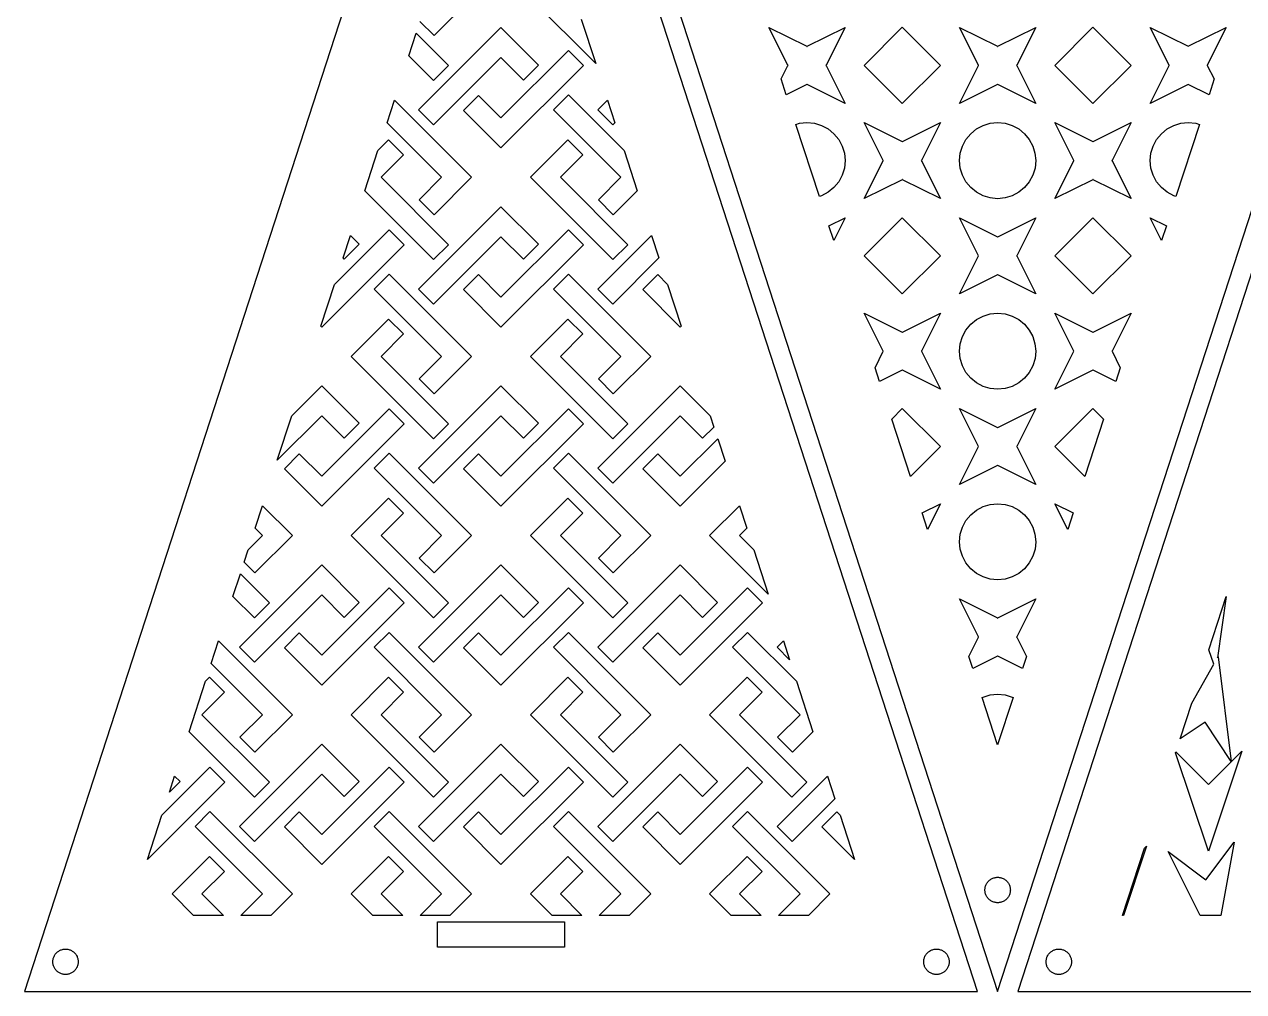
# Model space of a CAD drawing. Header units: metres. Extents: x 20 to 1108, y 20 to 485.
# Drawn here: x 20 to 211.9, y 20 to 172.3 of the extents above; entities that cross this region are included whole.
import ezdxf

# ---------------------------------------------------------------- set-up
doc = ezdxf.new("R2010")
doc.units = ezdxf.units.M

msp = doc.modelspace()

# ---------------------------------------------------------------- linework, layer by layer
for p, q in [((95, 250.826), (20, 20)), ((170, 20), (95, 250.826)), ((98.1544, 250.826), (173.154, 20.0001)), ((173.154, 20.0001), (248.154, 250.826)), ((251.309, 250.826), (176.309, 20)), ((90.3701, 176.4), (84.4775, 170.507)), ((109.903, 166.127), (99.6299, 176.4)), ((84.4775, 170.507), (82.2451, 172.74)), ((107.634, 173.109), (109.903, 166.127)), ((80.4912, 167.339), (81.6475, 170.897)), ((81.6475, 170.897), (86.75, 165.794)), ((82.0371, 158.806), (95, 171.769)), ((95, 171.769), (100.893, 165.877)), ((140.158, 165.833), (137.168, 171.813)), ((137.168, 171.813), (143.148, 168.822)), ((143.161, 168.822), (149.141, 171.813)), ((149.141, 171.813), (146.15, 165.833)), ((152.163, 165.826), (158.154, 171.818)), ((158.154, 171.818), (164.146, 165.826)), ((170.158, 165.833), (167.168, 171.813)), ((167.168, 171.813), (173.148, 168.822)), ((173.161, 168.822), (179.141, 171.813)), ((179.141, 171.813), (176.15, 165.833)), ((182.163, 165.826), (188.154, 171.818)), ((188.154, 171.818), (194.146, 165.826)), ((200.158, 165.833), (197.168, 171.813)), ((197.168, 171.813), (203.148, 168.822)), ((203.161, 168.822), (209.141, 171.813)), ((209.141, 171.813), (206.15, 165.833)), ((84.3936, 163.437), (80.4912, 167.339)), ((95, 167.055), (84.3945, 156.449)), ((95, 157.544), (105.605, 168.15)), ((98.5352, 163.52), (95, 167.055)), ((105.605, 168.15), (107.963, 165.793)), ((143.148, 168.822), (143.148, 168.817)), ((143.148, 168.817), (143.154, 168.819)), ((143.154, 168.819), (143.161, 168.817)), ((143.161, 168.817), (143.161, 168.822)), ((173.148, 168.822), (173.148, 168.817)), ((173.148, 168.817), (173.154, 168.819)), ((173.154, 168.819), (173.161, 168.817)), ((173.161, 168.817), (173.161, 168.822)), ((203.148, 168.822), (203.148, 168.817)), ((203.148, 168.817), (203.154, 168.819)), ((203.154, 168.819), (203.161, 168.817)), ((203.161, 168.817), (203.161, 168.822)), ((86.75, 165.794), (84.3936, 163.437)), ((107.963, 165.793), (95, 152.83)), ((100.893, 165.877), (98.5352, 163.52)), ((139.088, 163.679), (140.158, 165.819)), ((140.165, 165.833), (140.158, 165.833)), ((140.158, 165.819), (140.165, 165.819)), ((140.161, 165.826), (140.165, 165.833)), ((140.165, 165.819), (140.161, 165.826)), ((146.15, 165.833), (146.144, 165.833)), ((146.144, 165.833), (146.148, 165.826)), ((146.148, 165.826), (146.144, 165.819)), ((146.144, 165.819), (146.15, 165.819)), ((146.15, 165.819), (149.141, 159.84)), ((158.154, 159.835), (152.163, 165.826)), ((164.146, 165.826), (158.154, 159.835)), ((167.168, 159.84), (170.158, 165.819)), ((170.165, 165.833), (170.158, 165.833)), ((170.158, 165.819), (170.165, 165.819)), ((170.161, 165.826), (170.165, 165.833)), ((170.165, 165.819), (170.161, 165.826)), ((176.15, 165.833), (176.144, 165.833)), ((176.144, 165.833), (176.148, 165.826)), ((176.148, 165.826), (176.144, 165.819)), ((176.144, 165.819), (176.15, 165.819)), ((176.15, 165.819), (179.141, 159.84)), ((188.154, 159.835), (182.163, 165.826)), ((194.146, 165.826), (188.154, 159.835)), ((197.168, 159.84), (200.158, 165.819)), ((200.165, 165.833), (200.158, 165.833)), ((200.158, 165.819), (200.165, 165.819)), ((200.161, 165.826), (200.165, 165.833)), ((200.165, 165.819), (200.161, 165.826)), ((206.15, 165.833), (206.144, 165.833)), ((206.144, 165.833), (206.148, 165.826)), ((206.148, 165.826), (206.144, 165.819)), ((206.144, 165.819), (206.15, 165.819)), ((206.15, 165.819), (207.221, 163.679)), ((139.893, 161.202), (139.088, 163.679)), ((207.221, 163.679), (206.416, 161.202)), ((143.148, 162.83), (139.893, 161.202)), ((143.154, 162.833), (143.148, 162.836)), ((143.148, 162.836), (143.148, 162.83)), ((143.161, 162.836), (143.154, 162.833)), ((143.161, 162.83), (143.161, 162.836)), ((149.141, 159.84), (143.161, 162.83)), ((173.148, 162.83), (167.168, 159.84)), ((173.154, 162.833), (173.148, 162.836)), ((173.148, 162.836), (173.148, 162.83)), ((173.161, 162.836), (173.154, 162.833)), ((173.161, 162.83), (173.161, 162.836)), ((179.141, 159.84), (173.161, 162.83)), ((203.148, 162.83), (197.168, 159.84)), ((203.154, 162.833), (203.148, 162.836)), ((203.148, 162.836), (203.148, 162.83)), ((203.161, 162.836), (203.154, 162.833)), ((203.161, 162.83), (203.161, 162.836)), ((206.416, 161.202), (203.161, 162.83)), ((77.0635, 156.792), (78.2197, 160.349)), ((78.2197, 160.349), (90.3701, 148.2)), ((89.1074, 158.723), (91.4648, 161.079)), ((91.4648, 161.079), (95, 157.544)), ((103.25, 158.806), (105.606, 161.163)), ((105.606, 161.163), (114.36, 152.409)), ((110.236, 158.806), (111.78, 160.349)), ((111.78, 160.349), (112.937, 156.792)), ((84.3945, 156.449), (82.0371, 158.806)), ((95, 152.83), (89.1074, 158.723)), ((113.855, 148.2), (103.25, 158.806)), ((112.594, 156.449), (110.236, 158.806)), ((85.6562, 148.2), (77.0635, 156.792)), ((112.937, 156.792), (112.594, 156.449)), ((141.41, 156.53), (141.984, 156.704)), ((145.098, 145.183), (141.41, 156.53)), ((141.984, 156.704), (143.154, 156.819)), ((143.154, 156.819), (144.324, 156.705)), ((144.324, 156.705), (145.447, 156.364)), ((145.447, 156.364), (146.484, 155.81)), ((146.484, 155.81), (147.393, 155.065)), ((155.158, 150.833), (152.168, 156.813)), ((152.168, 156.813), (158.148, 153.822)), ((158.161, 153.822), (164.141, 156.813)), ((164.141, 156.813), (161.15, 150.833)), ((168.916, 155.065), (169.824, 155.81)), ((169.824, 155.81), (170.861, 156.364)), ((170.861, 156.364), (171.984, 156.704)), ((171.984, 156.704), (173.154, 156.819)), ((173.154, 156.819), (174.324, 156.705)), ((174.324, 156.705), (175.447, 156.364)), ((175.447, 156.364), (176.484, 155.81)), ((176.484, 155.81), (177.393, 155.065)), ((185.158, 150.833), (182.168, 156.813)), ((182.168, 156.813), (188.148, 153.822)), ((188.161, 153.822), (194.141, 156.813)), ((194.141, 156.813), (191.15, 150.833)), ((198.916, 155.065), (199.824, 155.81)), ((199.824, 155.81), (200.861, 156.364)), ((200.861, 156.364), (201.984, 156.704)), ((204.899, 156.53), (201.211, 145.183)), ((201.984, 156.704), (203.154, 156.819)), ((203.154, 156.819), (204.324, 156.705)), ((204.324, 156.705), (204.899, 156.53)), ((75.6396, 152.409), (77.3232, 154.092)), ((77.3232, 154.092), (79.6797, 151.735)), ((99.6299, 148.2), (105.522, 154.092)), ((105.522, 154.092), (107.879, 151.735)), ((147.393, 155.065), (148.139, 154.155)), ((148.139, 154.155), (148.692, 153.119)), ((158.148, 153.822), (158.148, 153.816)), ((158.148, 153.816), (158.154, 153.819)), ((158.154, 153.819), (158.161, 153.816)), ((158.161, 153.816), (158.161, 153.822)), ((167.617, 153.119), (168.171, 154.156)), ((168.171, 154.156), (168.916, 155.065)), ((177.393, 155.065), (178.139, 154.155)), ((178.139, 154.155), (178.691, 153.119)), ((188.148, 153.822), (188.148, 153.816)), ((188.148, 153.816), (188.154, 153.819)), ((188.154, 153.819), (188.161, 153.816)), ((188.161, 153.816), (188.161, 153.822)), ((197.616, 153.119), (198.171, 154.156)), ((198.171, 154.156), (198.916, 155.065)), ((73.5752, 146.055), (75.6396, 152.409)), ((79.6797, 151.735), (76.1445, 148.2)), ((107.879, 151.735), (104.344, 148.2)), ((114.36, 152.409), (116.425, 146.055)), ((148.692, 153.119), (149.032, 151.996)), ((149.032, 151.996), (149.148, 150.826)), ((167.161, 150.827), (167.275, 151.996)), ((167.275, 151.996), (167.617, 153.119)), ((178.691, 153.119), (179.032, 151.996)), ((179.032, 151.996), (179.148, 150.826)), ((197.161, 150.827), (197.275, 151.996)), ((197.275, 151.996), (197.616, 153.119)), ((149.033, 149.656), (148.692, 148.533)), ((149.148, 150.826), (149.033, 149.656)), ((152.168, 144.84), (155.158, 150.82)), ((155.164, 150.833), (155.158, 150.833)), ((155.158, 150.82), (155.164, 150.82)), ((155.161, 150.826), (155.164, 150.833)), ((155.164, 150.82), (155.161, 150.826)), ((161.15, 150.833), (161.145, 150.833)), ((161.145, 150.833), (161.148, 150.826)), ((161.148, 150.826), (161.145, 150.82)), ((161.145, 150.82), (161.15, 150.82)), ((161.15, 150.82), (164.141, 144.84)), ((167.276, 149.656), (167.161, 150.827)), ((167.617, 148.533), (167.276, 149.656)), ((179.033, 149.656), (178.691, 148.533)), ((179.148, 150.826), (179.033, 149.656)), ((182.168, 144.84), (185.158, 150.82)), ((185.164, 150.833), (185.158, 150.833)), ((185.158, 150.82), (185.164, 150.82)), ((185.161, 150.826), (185.164, 150.833)), ((185.164, 150.82), (185.161, 150.826)), ((191.15, 150.833), (191.145, 150.833)), ((191.145, 150.833), (191.148, 150.826)), ((191.148, 150.826), (191.145, 150.82)), ((191.145, 150.82), (191.15, 150.82)), ((191.15, 150.82), (194.141, 144.84)), ((197.276, 149.656), (197.161, 150.827)), ((197.616, 148.533), (197.276, 149.656)), ((76.1445, 148.2), (86.75, 137.594)), ((82.1211, 144.664), (85.6562, 148.2)), ((90.3701, 148.2), (84.4775, 142.307)), ((112.593, 135.237), (99.6299, 148.2)), ((104.344, 148.2), (114.95, 137.594)), ((110.32, 144.664), (113.855, 148.2)), ((148.692, 148.533), (148.138, 147.496)), ((158.148, 147.83), (152.168, 144.84)), ((158.154, 147.833), (158.148, 147.836)), ((158.148, 147.836), (158.148, 147.83)), ((158.161, 147.836), (158.154, 147.833)), ((158.161, 147.83), (158.161, 147.836)), ((164.141, 144.84), (158.161, 147.83)), ((168.17, 147.497), (167.617, 148.533)), ((178.691, 148.533), (178.138, 147.496)), ((188.148, 147.83), (182.168, 144.84)), ((188.154, 147.833), (188.148, 147.836)), ((188.148, 147.836), (188.148, 147.83)), ((188.161, 147.836), (188.154, 147.833)), ((188.161, 147.83), (188.161, 147.836)), ((194.141, 144.84), (188.161, 147.83)), ((198.17, 147.497), (197.616, 148.533)), ((84.3936, 135.237), (73.5752, 146.055)), ((116.425, 146.055), (112.677, 142.307)), ((146.484, 145.842), (145.447, 145.288)), ((147.393, 146.588), (146.484, 145.842)), ((148.138, 147.496), (147.393, 146.588)), ((168.916, 146.588), (168.17, 147.497)), ((169.824, 145.843), (168.916, 146.588)), ((170.861, 145.288), (169.824, 145.843)), ((176.484, 145.842), (175.447, 145.288)), ((177.393, 146.588), (176.484, 145.842)), ((178.138, 147.496), (177.393, 146.588)), ((198.916, 146.588), (198.17, 147.497)), ((199.824, 145.843), (198.916, 146.588)), ((200.861, 145.288), (199.824, 145.843)), ((84.4775, 142.307), (82.1211, 144.664)), ((112.677, 142.307), (110.32, 144.664)), ((145.447, 145.288), (145.098, 145.183)), ((171.984, 144.947), (170.861, 145.288)), ((173.154, 144.833), (171.984, 144.947)), ((174.324, 144.948), (173.154, 144.833)), ((175.447, 145.288), (174.324, 144.948)), ((201.211, 145.183), (200.861, 145.288)), ((82.0371, 130.606), (95, 143.569)), ((95, 143.569), (100.893, 137.677)), ((146.605, 140.545), (149.141, 141.814)), ((147.354, 138.239), (146.605, 140.545)), ((149.141, 141.814), (147.354, 138.239)), ((152.163, 135.826), (158.154, 141.818)), ((158.154, 141.818), (164.146, 135.826)), ((170.158, 135.832), (167.168, 141.814)), ((167.168, 141.814), (173.148, 138.823)), ((173.161, 138.823), (179.141, 141.814)), ((179.141, 141.814), (176.15, 135.832)), ((182.163, 135.826), (188.154, 141.818)), ((188.154, 141.818), (194.146, 135.826)), ((197.168, 141.814), (199.704, 140.545)), ((198.955, 138.239), (197.168, 141.814)), ((199.704, 140.545), (198.955, 138.239)), ((68.793, 131.336), (77.4062, 139.95)), ((70.1484, 135.508), (71.3047, 139.065)), ((71.3047, 139.065), (72.6924, 137.677)), ((77.4062, 139.95), (79.7637, 137.593)), ((95, 138.856), (84.3945, 128.25)), ((95, 129.344), (105.605, 139.95)), ((98.5352, 135.32), (95, 138.856)), ((105.605, 139.95), (107.963, 137.593)), ((110.236, 130.606), (118.695, 139.065)), ((118.695, 139.065), (119.852, 135.508)), ((173.148, 138.823), (173.148, 138.817)), ((173.148, 138.817), (173.154, 138.819)), ((173.154, 138.819), (173.161, 138.817)), ((173.161, 138.817), (173.161, 138.823)), ((79.7637, 137.593), (66.8008, 124.63)), ((72.6924, 137.677), (70.3359, 135.32)), ((86.75, 137.594), (84.3936, 135.237)), ((107.963, 137.593), (95, 124.63)), ((100.893, 137.677), (98.5352, 135.32)), ((114.95, 137.594), (112.593, 135.237)), ((70.3359, 135.32), (70.1484, 135.508)), ((119.852, 135.508), (112.594, 128.25)), ((158.154, 129.835), (152.163, 135.826)), ((164.146, 135.826), (158.154, 129.835)), ((167.168, 129.839), (170.158, 135.82)), ((170.165, 135.832), (170.158, 135.832)), ((170.158, 135.82), (170.165, 135.82)), ((170.161, 135.826), (170.165, 135.832)), ((170.165, 135.82), (170.161, 135.826)), ((176.15, 135.832), (176.144, 135.832)), ((176.144, 135.832), (176.148, 135.826)), ((176.148, 135.826), (176.144, 135.82)), ((176.144, 135.82), (176.15, 135.82)), ((176.15, 135.82), (179.141, 129.839)), ((188.154, 129.835), (182.163, 135.826)), ((194.146, 135.826), (188.154, 129.835)), ((75.0498, 130.606), (77.4072, 132.963)), ((77.4072, 132.963), (90.3701, 120)), ((89.1074, 130.523), (91.4648, 132.879)), ((91.4648, 132.879), (95, 129.344)), ((103.25, 130.606), (105.606, 132.963)), ((105.606, 132.963), (118.569, 120)), ((117.308, 130.523), (119.664, 132.879)), ((119.664, 132.879), (121.207, 131.336)), ((173.148, 132.829), (167.168, 129.839)), ((173.154, 132.833), (173.148, 132.836)), ((173.148, 132.836), (173.148, 132.829)), ((173.161, 132.836), (173.154, 132.833)), ((173.161, 132.829), (173.161, 132.836)), ((179.141, 129.839), (173.161, 132.829)), ((66.6602, 124.771), (68.793, 131.336)), ((85.6562, 120), (75.0498, 130.606)), ((84.3945, 128.25), (82.0371, 130.606)), ((95, 124.63), (89.1074, 130.523)), ((113.855, 120), (103.25, 130.606)), ((112.594, 128.25), (110.236, 130.606)), ((123.199, 124.63), (117.308, 130.523)), ((121.207, 131.336), (123.34, 124.771)), ((155.158, 120.832), (152.168, 126.813)), ((152.168, 126.813), (158.148, 123.822)), ((158.161, 123.822), (164.141, 126.813)), ((164.141, 126.813), (161.15, 120.832)), ((170.861, 126.364), (171.984, 126.704)), ((171.984, 126.704), (173.154, 126.819)), ((173.154, 126.819), (174.324, 126.705)), ((174.324, 126.705), (175.447, 126.364)), ((185.158, 120.832), (182.168, 126.813)), ((182.168, 126.813), (188.148, 123.822)), ((188.161, 123.822), (194.141, 126.813)), ((194.141, 126.813), (191.15, 120.832)), ((66.8008, 124.63), (66.6602, 124.771)), ((71.4307, 120), (77.3232, 125.892)), ((77.3232, 125.892), (79.6797, 123.535)), ((99.6299, 120), (105.522, 125.892)), ((105.522, 125.892), (107.879, 123.535)), ((123.34, 124.771), (123.199, 124.63)), ((168.171, 124.156), (168.916, 125.065)), ((168.916, 125.065), (169.824, 125.811)), ((169.824, 125.811), (170.861, 126.364)), ((175.447, 126.364), (176.484, 125.81)), ((176.484, 125.81), (177.393, 125.065)), ((177.393, 125.065), (178.139, 124.155)), ((79.6797, 123.535), (76.1445, 120)), ((107.879, 123.535), (104.344, 120)), ((158.148, 123.822), (158.148, 123.817)), ((158.148, 123.817), (158.154, 123.819)), ((158.154, 123.819), (158.161, 123.817)), ((158.161, 123.817), (158.161, 123.822)), ((167.275, 121.996), (167.617, 123.119)), ((167.617, 123.119), (168.171, 124.156)), ((178.139, 124.155), (178.691, 123.119)), ((178.691, 123.119), (179.032, 121.996)), ((188.148, 123.822), (188.148, 123.817)), ((188.148, 123.817), (188.154, 123.819)), ((188.154, 123.819), (188.161, 123.817)), ((188.161, 123.817), (188.161, 123.822)), ((167.161, 120.826), (167.275, 121.996)), ((179.032, 121.996), (179.148, 120.826)), ((84.3936, 107.037), (71.4307, 120)), ((76.1445, 120), (86.75, 109.395)), ((82.1211, 116.465), (85.6562, 120)), ((90.3701, 120), (84.4775, 114.107)), ((112.593, 107.037), (99.6299, 120)), ((104.344, 120), (114.95, 109.395)), ((110.32, 116.465), (113.855, 120)), ((118.569, 120), (112.677, 114.107)), ((153.858, 118.22), (155.158, 120.82)), ((155.164, 120.832), (155.158, 120.832)), ((155.158, 120.82), (155.164, 120.82)), ((155.161, 120.826), (155.164, 120.832)), ((155.164, 120.82), (155.161, 120.826)), ((161.15, 120.832), (161.145, 120.832)), ((161.145, 120.832), (161.148, 120.826)), ((161.148, 120.826), (161.145, 120.82)), ((161.145, 120.82), (161.15, 120.82)), ((161.15, 120.82), (164.141, 114.84)), ((167.276, 119.656), (167.161, 120.826)), ((167.617, 118.533), (167.276, 119.656)), ((179.033, 119.656), (178.691, 118.533)), ((179.148, 120.826), (179.033, 119.656)), ((182.168, 114.84), (185.158, 120.82)), ((185.164, 120.832), (185.158, 120.832)), ((185.158, 120.82), (185.164, 120.82)), ((185.161, 120.826), (185.164, 120.832)), ((185.164, 120.82), (185.161, 120.826)), ((191.15, 120.832), (191.145, 120.832)), ((191.145, 120.832), (191.148, 120.826)), ((191.148, 120.826), (191.145, 120.82)), ((191.145, 120.82), (191.15, 120.82)), ((191.15, 120.82), (192.45, 118.22)), ((154.566, 116.039), (153.858, 118.22)), ((158.148, 117.83), (154.566, 116.039)), ((158.154, 117.833), (158.148, 117.836)), ((158.148, 117.836), (158.148, 117.83)), ((158.161, 117.836), (158.154, 117.833)), ((158.161, 117.83), (158.161, 117.836)), ((164.141, 114.84), (158.161, 117.83)), ((168.17, 117.497), (167.617, 118.533)), ((168.916, 116.588), (168.17, 117.497)), ((178.138, 117.496), (177.393, 116.588)), ((178.691, 118.533), (178.138, 117.496)), ((188.148, 117.83), (182.168, 114.84)), ((188.154, 117.833), (188.148, 117.836)), ((188.148, 117.836), (188.148, 117.83)), ((188.161, 117.836), (188.154, 117.833)), ((188.161, 117.83), (188.161, 117.836)), ((191.742, 116.039), (188.161, 117.83)), ((192.45, 118.22), (191.742, 116.039)), ((62.0674, 110.637), (66.8008, 115.37)), ((66.8008, 115.37), (72.6924, 109.478)), ((82.0371, 102.407), (95, 115.37)), ((84.4775, 114.107), (82.1211, 116.465)), ((95, 115.37), (100.893, 109.478)), ((110.236, 102.407), (123.199, 115.37)), ((112.677, 114.107), (110.32, 116.465)), ((123.199, 115.37), (127.933, 110.637)), ((169.824, 115.843), (168.916, 116.588)), ((170.861, 115.288), (169.824, 115.843)), ((171.984, 114.947), (170.861, 115.288)), ((175.447, 115.288), (174.324, 114.948)), ((176.484, 115.842), (175.447, 115.288)), ((177.393, 116.588), (176.484, 115.842)), ((173.154, 114.833), (171.984, 114.947)), ((174.324, 114.948), (173.154, 114.833)), ((66.8008, 101.145), (77.4062, 111.75)), ((77.4062, 111.75), (79.7637, 109.394)), ((95, 101.145), (105.605, 111.75)), ((105.605, 111.75), (107.963, 109.394)), ((156.482, 110.146), (158.154, 111.818)), ((158.154, 111.818), (164.146, 105.826)), ((170.158, 105.832), (167.168, 111.814)), ((167.168, 111.814), (173.148, 108.823)), ((173.161, 108.823), (179.141, 111.814)), ((179.141, 111.814), (176.15, 105.832)), ((182.163, 105.826), (188.154, 111.818)), ((188.154, 111.818), (189.827, 110.146)), ((66.8008, 110.656), (59.7988, 103.654)), ((59.7988, 103.654), (62.0674, 110.637)), ((70.3359, 107.121), (66.8008, 110.656)), ((79.7637, 109.394), (66.8008, 96.4307)), ((72.6924, 109.478), (70.3359, 107.121)), ((86.75, 109.395), (84.3936, 107.037)), ((95, 110.656), (84.3945, 100.05)), ((98.5352, 107.121), (95, 110.656)), ((107.963, 109.394), (95, 96.4307)), ((100.893, 109.478), (98.5352, 107.121)), ((114.95, 109.395), (112.593, 107.037)), ((123.199, 110.656), (112.594, 100.05)), ((126.735, 107.121), (123.199, 110.656)), ((127.933, 110.637), (128.501, 108.887)), ((159.421, 101.102), (156.482, 110.146)), ((189.827, 110.146), (186.888, 101.102)), ((128.501, 108.887), (126.735, 107.121)), ((173.148, 108.823), (173.148, 108.817)), ((173.148, 108.817), (173.154, 108.819)), ((173.154, 108.819), (173.161, 108.817)), ((173.161, 108.817), (173.161, 108.823)), ((123.199, 101.145), (129.1, 107.045)), ((129.1, 107.045), (130.256, 103.487)), ((164.146, 105.826), (159.421, 101.102)), ((167.168, 99.839), (170.158, 105.82)), ((170.165, 105.832), (170.158, 105.832)), ((170.158, 105.82), (170.165, 105.82)), ((170.161, 105.826), (170.165, 105.832)), ((170.165, 105.82), (170.161, 105.826)), ((176.15, 105.832), (176.144, 105.832)), ((176.144, 105.832), (176.148, 105.826)), ((176.148, 105.826), (176.144, 105.82)), ((176.144, 105.82), (176.15, 105.82)), ((176.15, 105.82), (179.141, 99.839)), ((186.888, 101.102), (182.163, 105.826)), ((60.9082, 102.323), (63.2646, 104.68)), ((63.2646, 104.68), (66.8008, 101.145)), ((75.0498, 102.406), (77.4072, 104.764)), ((77.4072, 104.764), (90.3701, 91.8008)), ((89.1074, 102.323), (91.4648, 104.68)), ((91.4648, 104.68), (95, 101.145)), ((103.25, 102.406), (105.606, 104.764)), ((105.606, 104.764), (118.569, 91.8008)), ((117.308, 102.323), (119.664, 104.68)), ((119.664, 104.68), (123.199, 101.145)), ((66.8008, 96.4307), (60.9082, 102.323)), ((85.6562, 91.8008), (75.0498, 102.406)), ((84.3945, 100.05), (82.0371, 102.407)), ((95, 96.4307), (89.1074, 102.323)), ((113.855, 91.8008), (103.25, 102.406)), ((112.594, 100.05), (110.236, 102.407)), ((123.199, 96.4307), (117.308, 102.323)), ((130.256, 103.487), (123.199, 96.4307)), ((173.148, 102.829), (167.168, 99.839)), ((173.154, 102.833), (173.148, 102.836)), ((173.148, 102.836), (173.148, 102.829)), ((173.161, 102.836), (173.154, 102.833)), ((173.161, 102.829), (173.161, 102.836)), ((179.141, 99.839), (173.161, 102.829)), ((56.3174, 92.9395), (57.4727, 96.4971)), ((57.4727, 96.4971), (62.1699, 91.8008)), ((71.4307, 91.8008), (77.3232, 97.6924)), ((77.3232, 97.6924), (79.6797, 95.3359)), ((99.6299, 91.8008), (105.522, 97.6924)), ((105.522, 97.6924), (107.879, 95.3359)), ((127.83, 91.8008), (132.527, 96.4971)), ((132.527, 96.4971), (133.683, 92.9395)), ((161.279, 95.381), (164.141, 96.8126)), ((164.141, 96.8126), (162.124, 92.7794)), ((169.824, 95.8107), (170.861, 96.3644)), ((170.861, 96.3644), (171.984, 96.7042)), ((171.984, 96.7042), (173.154, 96.8195)), ((173.154, 96.8195), (174.324, 96.7052)), ((174.324, 96.7052), (175.447, 96.3644)), ((175.447, 96.3644), (176.484, 95.8097)), ((182.168, 96.8126), (185.029, 95.381)), ((184.185, 92.7794), (182.168, 96.8126)), ((79.6797, 95.3359), (76.1445, 91.8008)), ((107.879, 95.3359), (104.344, 91.8008)), ((162.124, 92.7794), (161.279, 95.381)), ((167.617, 93.1193), (168.171, 94.1564)), ((168.171, 94.1564), (168.916, 95.0646)), ((168.916, 95.0646), (169.824, 95.8107)), ((176.484, 95.8097), (177.393, 95.0646)), ((177.393, 95.0646), (178.139, 94.1554)), ((178.139, 94.1554), (178.691, 93.1193)), ((185.029, 95.381), (184.185, 92.7794)), ((57.4561, 91.8008), (56.3174, 92.9395)), ((133.683, 92.9395), (132.544, 91.8008)), ((167.275, 91.9962), (167.617, 93.1193)), ((178.691, 93.1193), (179.032, 91.9962)), ((55.2207, 89.5645), (57.4561, 91.8008)), ((62.1699, 91.8008), (56.2773, 85.9082)), ((84.3936, 78.8369), (71.4307, 91.8008)), ((76.1445, 91.8008), (86.75, 81.1943)), ((82.1211, 88.2646), (85.6562, 91.8008)), ((90.3701, 91.8008), (84.4775, 85.9082)), ((112.593, 78.8369), (99.6299, 91.8008)), ((104.344, 91.8008), (114.95, 81.1943)), ((110.32, 88.2646), (113.855, 91.8008)), ((118.569, 91.8008), (112.677, 85.9082)), ((137.048, 82.583), (127.83, 91.8008)), ((132.544, 91.8008), (134.779, 89.5645)), ((167.161, 90.8263), (167.275, 91.9962)), ((167.276, 89.6564), (167.161, 90.8263)), ((179.032, 91.9962), (179.148, 90.8263)), ((179.148, 90.8263), (179.033, 89.6564)), ((54.583, 87.6025), (55.2207, 89.5645)), ((84.4775, 85.9082), (82.1211, 88.2646)), ((112.677, 85.9082), (110.32, 88.2646)), ((134.779, 89.5645), (137.048, 82.583)), ((167.617, 88.5333), (167.276, 89.6564)), ((168.17, 87.4972), (167.617, 88.5333)), ((178.691, 88.5333), (178.138, 87.4962)), ((179.033, 89.6564), (178.691, 88.5333)), ((53.8369, 74.207), (66.8008, 87.1699)), ((56.2773, 85.9082), (54.583, 87.6025)), ((66.8008, 87.1699), (72.6924, 81.2773)), ((82.0371, 74.207), (95, 87.1699)), ((95, 87.1699), (100.893, 81.2773)), ((110.236, 74.207), (123.199, 87.1699)), ((123.199, 87.1699), (129.092, 81.2773)), ((168.916, 86.588), (168.17, 87.4972)), ((169.824, 85.8429), (168.916, 86.588)), ((177.393, 86.588), (176.484, 85.8419)), ((178.138, 87.4962), (177.393, 86.588)), ((52.8281, 82.2031), (53.9844, 85.7607)), ((53.9844, 85.7607), (58.5508, 81.1943)), ((170.861, 85.2882), (169.824, 85.8429)), ((171.984, 84.9474), (170.861, 85.2882)), ((173.154, 84.8331), (171.984, 84.9474)), ((174.324, 84.9484), (173.154, 84.8331)), ((175.447, 85.2882), (174.324, 84.9484)), ((176.484, 85.8419), (175.447, 85.2882)), ((66.8008, 72.9443), (77.4062, 83.5508)), ((77.4062, 83.5508), (79.7637, 81.1943)), ((95, 72.9443), (105.605, 83.5508)), ((105.605, 83.5508), (107.963, 81.1943)), ((123.199, 72.9443), (133.806, 83.5508)), ((133.806, 83.5508), (136.163, 81.1943)), ((56.1943, 78.8369), (52.8281, 82.2031)), ((66.8008, 82.4561), (56.1943, 71.8506)), ((58.5508, 81.1943), (56.1943, 78.8369)), ((70.3359, 78.9209), (66.8008, 82.4561)), ((79.7637, 81.1943), (66.8008, 68.2314)), ((72.6924, 81.2773), (70.3359, 78.9209)), ((86.75, 81.1943), (84.3936, 78.8369)), ((95, 82.4561), (84.3945, 71.8506)), ((98.5352, 78.9209), (95, 82.4561)), ((107.963, 81.1943), (95, 68.2314)), ((100.893, 81.2773), (98.5352, 78.9209)), ((114.95, 81.1943), (112.593, 78.8369)), ((123.199, 82.4561), (112.594, 71.8506)), ((126.735, 78.9209), (123.199, 82.4561)), ((136.163, 81.1943), (123.199, 68.2314)), ((129.092, 81.2773), (126.735, 78.9209)), ((170.158, 75.8322), (167.168, 81.8136)), ((167.168, 81.8136), (173.148, 78.8234)), ((173.161, 78.8234), (179.141, 81.8136)), ((179.141, 81.8136), (176.15, 75.8322)), ((206.413, 73.8184), (209.141, 82.2139)), ((209.141, 82.2139), (207.762, 72.5635)), ((173.148, 78.8234), (173.148, 78.8165)), ((173.148, 78.8165), (173.154, 78.8195)), ((173.154, 78.8195), (173.161, 78.8165)), ((173.161, 78.8165), (173.161, 78.8234)), ((49.4014, 71.6553), (50.5576, 75.2129)), ((50.5576, 75.2129), (62.1699, 63.6006)), ((60.9082, 74.123), (63.2646, 76.4795)), ((63.2646, 76.4795), (66.8008, 72.9443)), ((75.0498, 74.2061), (77.4072, 76.5635)), ((77.4072, 76.5635), (90.3701, 63.6006)), ((89.1074, 74.123), (91.4648, 76.4795)), ((91.4648, 76.4795), (95, 72.9443)), ((103.25, 74.2061), (105.606, 76.5635)), ((105.606, 76.5635), (118.569, 63.6006)), ((117.308, 74.123), (119.664, 76.4795)), ((119.664, 76.4795), (123.199, 72.9443)), ((131.449, 74.2061), (133.806, 76.5635)), ((133.806, 76.5635), (141.506, 68.8633)), ((138.437, 74.207), (139.442, 75.2129)), ((139.442, 75.2129), (140.411, 72.2324)), ((168.629, 72.7609), (170.158, 75.8204)), ((170.165, 75.8322), (170.158, 75.8322)), ((170.158, 75.8204), (170.165, 75.8204)), ((170.161, 75.8263), (170.165, 75.8322)), ((170.165, 75.8204), (170.161, 75.8263)), ((176.15, 75.8322), (176.144, 75.8322)), ((176.144, 75.8322), (176.148, 75.8263)), ((176.148, 75.8263), (176.144, 75.8204)), ((176.144, 75.8204), (176.15, 75.8204)), ((176.15, 75.8204), (177.68, 72.7609)), ((56.1943, 71.8506), (53.8369, 74.207)), ((66.8008, 68.2314), (60.9082, 74.123)), ((85.6562, 63.6006), (75.0498, 74.2061)), ((84.3945, 71.8506), (82.0371, 74.207)), ((95, 68.2314), (89.1074, 74.123)), ((113.855, 63.6006), (103.25, 74.2061)), ((112.594, 71.8506), (110.236, 74.207)), ((123.199, 68.2314), (117.308, 74.123)), ((142.056, 63.6006), (131.449, 74.2061)), ((140.411, 72.2324), (138.437, 74.207)), ((207.174, 71.5342), (206.413, 73.8184)), ((57.4561, 63.6006), (49.4014, 71.6553)), ((169.241, 70.8761), (168.629, 72.7609)), ((173.148, 72.8292), (169.241, 70.8761)), ((173.154, 72.8331), (173.148, 72.8361)), ((173.148, 72.8361), (173.148, 72.8292)), ((173.161, 72.8361), (173.154, 72.8331)), ((173.161, 72.8292), (173.161, 72.8361)), ((177.067, 70.8761), (173.161, 72.8292)), ((177.68, 72.7609), (177.067, 70.8761)), ((203.689, 65.4346), (207.174, 71.5342)), ((207.762, 72.5635), (207.854, 72.7227)), ((207.854, 72.7227), (209.912, 56.248)), ((48.4941, 68.8633), (49.123, 69.4922)), ((49.123, 69.4922), (51.4795, 67.1357)), ((71.4307, 63.6006), (77.3232, 69.4922)), ((77.3232, 69.4922), (79.6797, 67.1357)), ((99.6299, 63.6006), (105.522, 69.4922)), ((105.522, 69.4922), (107.879, 67.1357)), ((127.83, 63.6006), (133.723, 69.4922)), ((133.723, 69.4922), (136.079, 67.1357)), ((45.9131, 60.9189), (48.4941, 68.8633)), ((141.506, 68.8633), (144.087, 60.9189)), ((51.4795, 67.1357), (47.9443, 63.6006)), ((79.6797, 67.1357), (76.1445, 63.6006)), ((107.879, 67.1357), (104.344, 63.6006)), ((136.079, 67.1357), (132.544, 63.6006)), ((170.731, 66.2931), (170.861, 66.3644)), ((173.154, 58.8331), (170.731, 66.2931)), ((170.861, 66.3644), (171.984, 66.7042)), ((171.984, 66.7042), (173.154, 66.8195)), ((173.154, 66.8195), (174.324, 66.7052)), ((175.578, 66.2931), (173.154, 58.8331)), ((174.324, 66.7052), (175.447, 66.3644)), ((175.447, 66.3644), (175.578, 66.2931)), ((201.859, 59.8027), (203.689, 65.4346)), ((47.9443, 63.6006), (58.5508, 52.9941)), ((53.9209, 60.0654), (57.4561, 63.6006)), ((62.1699, 63.6006), (56.2773, 57.708)), ((84.3936, 50.6377), (71.4307, 63.6006)), ((76.1445, 63.6006), (86.75, 52.9941)), ((82.1211, 60.0654), (85.6562, 63.6006)), ((90.3701, 63.6006), (84.4775, 57.708)), ((112.593, 50.6377), (99.6299, 63.6006)), ((104.344, 63.6006), (114.95, 52.9941)), ((110.32, 60.0654), (113.855, 63.6006)), ((118.569, 63.6006), (112.677, 57.708)), ((140.793, 50.6377), (127.83, 63.6006)), ((132.544, 63.6006), (143.149, 52.9941)), ((138.521, 60.0654), (142.056, 63.6006)), ((205.794, 62.4258), (201.859, 59.8027)), ((209.912, 56.248), (205.794, 62.4258)), ((56.1943, 50.6377), (45.9131, 60.9189)), ((56.2773, 57.708), (53.9209, 60.0654)), ((84.4775, 57.708), (82.1211, 60.0654)), ((112.677, 57.708), (110.32, 60.0654)), ((140.877, 57.708), (138.521, 60.0654)), ((144.087, 60.9189), (140.877, 57.708)), ((53.8369, 46.0068), (66.8008, 58.9697)), ((66.8008, 58.9697), (72.6924, 53.0771)), ((82.0371, 46.0068), (95, 58.9697)), ((95, 58.9697), (100.893, 53.0771)), ((110.236, 46.0068), (123.199, 58.9697)), ((123.199, 58.9697), (129.092, 53.0771)), ((201.147, 57.6113), (201.191, 57.7441)), ((206.309, 42.125), (201.147, 57.6113)), ((201.191, 57.7441), (206.309, 52.625)), ((206.309, 52.625), (211.559, 57.875)), ((211.559, 57.875), (206.309, 42.125)), ((41.6475, 47.792), (49.2061, 55.3506)), ((42.8223, 51.4072), (43.6416, 53.9287)), ((43.6416, 53.9287), (44.4922, 53.0771)), ((49.2061, 55.3506), (51.5635, 52.9941)), ((66.8008, 54.2559), (56.1943, 43.6504)), ((66.8008, 44.7441), (77.4062, 55.3506)), ((70.3359, 50.7207), (66.8008, 54.2559)), ((77.4062, 55.3506), (79.7637, 52.9941)), ((95, 54.2559), (84.3945, 43.6504)), ((95, 44.7441), (105.605, 55.3506)), ((98.5352, 50.7207), (95, 54.2559)), ((105.605, 55.3506), (107.963, 52.9941)), ((123.199, 54.2559), (112.594, 43.6504)), ((123.199, 44.7441), (133.806, 55.3506)), ((126.735, 50.7207), (123.199, 54.2559)), ((133.806, 55.3506), (136.163, 52.9941)), ((138.437, 46.0068), (146.358, 53.9287)), ((146.358, 53.9287), (147.515, 50.3711)), ((51.5635, 52.9941), (39.3789, 40.8096)), ((44.4922, 53.0771), (42.8223, 51.4072)), ((58.5508, 52.9941), (56.1943, 50.6377)), ((79.7637, 52.9941), (66.8008, 40.0312)), ((72.6924, 53.0771), (70.3359, 50.7207)), ((86.75, 52.9941), (84.3936, 50.6377)), ((107.963, 52.9941), (95, 40.0312)), ((100.893, 53.0771), (98.5352, 50.7207)), ((114.95, 52.9941), (112.593, 50.6377)), ((136.163, 52.9941), (123.199, 40.0312)), ((129.092, 53.0771), (126.735, 50.7207)), ((143.149, 52.9941), (140.793, 50.6377)), ((147.515, 50.3711), (140.794, 43.6504)), ((46.8506, 46.0059), (49.207, 48.3633)), ((49.207, 48.3633), (62.1699, 35.4004)), ((60.9082, 45.9229), (63.2646, 48.2803)), ((63.2646, 48.2803), (66.8008, 44.7441)), ((75.0498, 46.0059), (77.4072, 48.3633)), ((77.4072, 48.3633), (90.3701, 35.4004)), ((89.1074, 45.9229), (91.4648, 48.2803)), ((91.4648, 48.2803), (95, 44.7441)), ((103.25, 46.0059), (105.606, 48.3633)), ((105.606, 48.3633), (118.569, 35.4004)), ((117.308, 45.9229), (119.664, 48.2803)), ((119.664, 48.2803), (123.199, 44.7441)), ((131.449, 46.0059), (133.806, 48.3633)), ((133.806, 48.3633), (146.769, 35.4004)), ((145.508, 45.9229), (147.864, 48.2803)), ((147.864, 48.2803), (148.353, 47.792)), ((39.3789, 40.8096), (41.6475, 47.792)), ((148.353, 47.792), (150.621, 40.8096)), ((57.4561, 35.4004), (46.8506, 46.0059)), ((56.1943, 43.6504), (53.8369, 46.0068)), ((66.8008, 40.0312), (60.9082, 45.9229)), ((85.6562, 35.4004), (75.0498, 46.0059)), ((84.3945, 43.6504), (82.0371, 46.0068)), ((95, 40.0312), (89.1074, 45.9229)), ((113.855, 35.4004), (103.25, 46.0059)), ((112.594, 43.6504), (110.236, 46.0068)), ((123.199, 40.0312), (117.308, 45.9229)), ((142.056, 35.4004), (131.449, 46.0059)), ((140.794, 43.6504), (138.437, 46.0068)), ((150.621, 40.8096), (145.508, 45.9229)), ((192.825, 32), (196.263, 42.5791)), ((196.559, 42.875), (192.934, 32)), ((196.263, 42.5791), (196.559, 42.875)), ((205.938, 37.5986), (210.393, 43.5391)), ((210.393, 43.5391), (208.294, 32)), ((43.2314, 35.4004), (49.123, 41.293)), ((49.123, 41.293), (51.4795, 38.9355)), ((71.4307, 35.4004), (77.3232, 41.293)), ((77.3232, 41.293), (79.6797, 38.9355)), ((99.6299, 35.4004), (105.522, 41.293)), ((105.522, 41.293), (107.879, 38.9355)), ((127.83, 35.4004), (133.723, 41.293)), ((133.723, 41.293), (136.079, 38.9355)), ((205.025, 32), (199.998, 42.0537)), ((199.998, 42.0537), (205.938, 37.5986)), ((51.4795, 38.9355), (47.9443, 35.4004)), ((79.6797, 38.9355), (76.1445, 35.4004)), ((107.879, 38.9355), (104.344, 35.4004)), ((136.079, 38.9355), (132.544, 35.4004)), ((171.19, 36.3751), (171.217, 36.4972)), ((171.217, 36.4972), (171.252, 36.6183)), ((171.252, 36.6183), (171.295, 36.7365)), ((171.295, 36.7365), (171.345, 36.8517)), ((171.345, 36.8517), (171.401, 36.963)), ((171.401, 36.963), (171.466, 37.0714)), ((171.466, 37.0714), (171.536, 37.1749)), ((171.536, 37.1749), (171.613, 37.2755)), ((171.613, 37.2755), (171.696, 37.3693)), ((171.696, 37.3693), (171.785, 37.4581)), ((171.785, 37.4581), (171.88, 37.5411)), ((171.88, 37.5411), (171.979, 37.6183)), ((171.979, 37.6183), (172.083, 37.6886)), ((172.083, 37.6886), (172.191, 37.7521)), ((172.191, 37.7521), (172.303, 37.8097)), ((172.303, 37.8097), (172.418, 37.8595)), ((172.418, 37.8595), (172.536, 37.9025)), ((172.536, 37.9025), (172.657, 37.9376)), ((172.657, 37.9376), (172.779, 37.964)), ((172.779, 37.964), (172.903, 37.9845)), ((172.903, 37.9845), (173.028, 37.9962)), ((173.028, 37.9962), (173.154, 38.0001)), ((173.154, 38.0001), (173.28, 37.9962)), ((173.28, 37.9962), (173.405, 37.9845)), ((173.405, 37.9845), (173.529, 37.964)), ((173.529, 37.964), (173.651, 37.9376)), ((173.651, 37.9376), (173.773, 37.9025)), ((173.773, 37.9025), (173.891, 37.8595)), ((173.891, 37.8595), (174.006, 37.8097)), ((174.006, 37.8097), (174.118, 37.7521)), ((174.118, 37.7521), (174.226, 37.6886)), ((174.226, 37.6886), (174.33, 37.6183)), ((174.33, 37.6183), (174.429, 37.5411)), ((174.429, 37.5411), (174.524, 37.4581)), ((174.524, 37.4581), (174.612, 37.3693)), ((174.612, 37.3693), (174.695, 37.2755)), ((174.695, 37.2755), (174.773, 37.1749)), ((174.773, 37.1749), (174.843, 37.0714)), ((174.843, 37.0714), (174.907, 36.963)), ((174.907, 36.963), (174.964, 36.8517)), ((174.964, 36.8517), (175.014, 36.7365)), ((175.014, 36.7365), (175.057, 36.6183)), ((175.057, 36.6183), (175.092, 36.4972)), ((175.092, 36.4972), (175.119, 36.3751)), ((46.6309, 32), (43.2314, 35.4004)), ((47.9443, 35.4004), (51.3447, 32)), ((54.0557, 32), (57.4561, 35.4004)), ((62.1699, 35.4004), (58.7695, 32)), ((74.8311, 32), (71.4307, 35.4004)), ((76.1445, 35.4004), (79.5449, 32)), ((82.2559, 32), (85.6562, 35.4004)), ((90.3701, 35.4004), (86.9697, 32)), ((103.03, 32), (99.6299, 35.4004)), ((104.344, 35.4004), (107.744, 32)), ((110.455, 32), (113.855, 35.4004)), ((118.569, 35.4004), (115.169, 32)), ((131.23, 32), (127.83, 35.4004)), ((132.544, 35.4004), (135.944, 32)), ((138.655, 32), (142.056, 35.4004)), ((146.769, 35.4004), (143.369, 32)), ((171.154, 36.0001), (171.158, 36.1251)), ((171.158, 35.8741), (171.154, 36.0001)), ((171.158, 36.1251), (171.17, 36.2501)), ((171.17, 35.7491), (171.158, 35.8741)), ((171.17, 36.2501), (171.19, 36.3751)), ((171.19, 35.6251), (171.17, 35.7491)), ((171.217, 35.5021), (171.19, 35.6251)), ((171.252, 35.382), (171.217, 35.5021)), ((171.295, 35.2648), (171.252, 35.382)), ((171.345, 35.1486), (171.295, 35.2648)), ((171.401, 35.0363), (171.345, 35.1486)), ((171.466, 34.9279), (171.401, 35.0363)), ((171.536, 34.8243), (171.466, 34.9279)), ((171.613, 34.7257), (171.536, 34.8243)), ((171.696, 34.631), (171.613, 34.7257)), ((171.785, 34.5421), (171.696, 34.631)), ((171.88, 34.4591), (171.785, 34.5421)), ((174.524, 34.5421), (174.429, 34.4591)), ((174.612, 34.631), (174.524, 34.5421)), ((174.695, 34.7257), (174.612, 34.631)), ((174.773, 34.8243), (174.695, 34.7257)), ((174.843, 34.9279), (174.773, 34.8243)), ((174.907, 35.0363), (174.843, 34.9279)), ((174.964, 35.1486), (174.907, 35.0363)), ((175.014, 35.2648), (174.964, 35.1486)), ((175.057, 35.382), (175.014, 35.2648)), ((175.092, 35.5021), (175.057, 35.382)), ((175.119, 35.6251), (175.092, 35.5021)), ((175.119, 36.3751), (175.139, 36.2501)), ((175.139, 35.7491), (175.119, 35.6251)), ((175.139, 36.2501), (175.15, 36.1251)), ((175.15, 35.8741), (175.139, 35.7491)), ((175.15, 36.1251), (175.154, 36.0001)), ((175.154, 36.0001), (175.15, 35.8741)), ((171.979, 34.382), (171.88, 34.4591)), ((172.083, 34.3116), (171.979, 34.382)), ((172.191, 34.2472), (172.083, 34.3116)), ((172.303, 34.1906), (172.191, 34.2472)), ((172.418, 34.1407), (172.303, 34.1906)), ((172.536, 34.0988), (172.418, 34.1407)), ((172.657, 34.0636), (172.536, 34.0988)), ((172.779, 34.0353), (172.657, 34.0636)), ((172.903, 34.0167), (172.779, 34.0353)), ((173.028, 34.004), (172.903, 34.0167)), ((173.154, 34.0001), (173.028, 34.004)), ((173.28, 34.004), (173.154, 34.0001)), ((173.405, 34.0167), (173.28, 34.004)), ((173.529, 34.0353), (173.405, 34.0167)), ((173.651, 34.0636), (173.529, 34.0353)), ((173.773, 34.0988), (173.651, 34.0636)), ((173.891, 34.1407), (173.773, 34.0988)), ((174.006, 34.1906), (173.891, 34.1407)), ((174.118, 34.2472), (174.006, 34.1906)), ((174.226, 34.3116), (174.118, 34.2472)), ((174.33, 34.382), (174.226, 34.3116)), ((174.429, 34.4591), (174.33, 34.382)), ((51.3447, 32), (46.6309, 32)), ((58.7695, 32), (54.0557, 32)), ((79.5449, 32), (74.8311, 32)), ((86.9697, 32), (82.2559, 32)), ((85, 27), (85, 31)), ((85, 31), (105, 31)), ((107.744, 32), (103.03, 32)), ((105, 31), (105, 27)), ((115.169, 32), (110.455, 32)), ((135.944, 32), (131.23, 32)), ((143.369, 32), (138.655, 32)), ((192.934, 32), (192.825, 32)), ((208.294, 32), (205.025, 32)), ((105, 27), (85, 27)), ((24.4766, 24.8281), (24.4883, 24.9531)), ((24.4883, 24.9531), (24.5078, 25.0771)), ((24.5078, 25.0771), (24.5352, 25.1992)), ((24.5352, 25.1992), (24.5703, 25.3203)), ((24.5703, 25.3203), (24.6123, 25.4385)), ((24.6123, 25.4385), (24.6621, 25.5537)), ((24.6621, 25.5537), (24.7197, 25.666)), ((24.7197, 25.666), (24.7832, 25.7744)), ((24.7832, 25.7744), (24.8545, 25.8779)), ((24.8545, 25.8779), (24.9307, 25.9775)), ((24.9307, 25.9775), (25.0146, 26.0713)), ((25.0146, 26.0713), (25.1025, 26.1602)), ((25.1025, 26.1602), (25.1973, 26.2432)), ((25.1973, 26.2432), (25.2969, 26.3203)), ((25.2969, 26.3203), (25.4004, 26.3906)), ((25.4004, 26.3906), (25.5088, 26.4551)), ((25.5088, 26.4551), (25.6201, 26.5117)), ((25.6201, 26.5117), (25.7363, 26.5615)), ((25.7363, 26.5615), (25.8545, 26.6045)), ((25.8545, 26.6045), (25.9746, 26.6396)), ((25.9746, 26.6396), (26.0977, 26.667)), ((26.0977, 26.667), (26.2217, 26.6865)), ((26.2217, 26.6865), (26.3467, 26.6982)), ((26.3467, 26.6982), (26.4717, 26.7021)), ((26.4717, 26.7021), (26.5977, 26.6982)), ((26.5977, 26.6982), (26.7227, 26.6865)), ((26.7227, 26.6865), (26.8467, 26.667)), ((26.8467, 26.667), (26.9697, 26.6396)), ((26.9697, 26.6396), (27.0898, 26.6045)), ((27.0898, 26.6045), (27.208, 26.5615)), ((27.208, 26.5615), (27.3232, 26.5117)), ((27.3232, 26.5117), (27.4355, 26.4551)), ((27.4355, 26.4551), (27.5439, 26.3906)), ((27.5439, 26.3906), (27.6475, 26.3203)), ((27.6475, 26.3203), (27.7471, 26.2432)), ((27.7471, 26.2432), (27.8408, 26.1602)), ((27.8408, 26.1602), (27.9297, 26.0713)), ((27.9297, 26.0713), (28.0137, 25.9775)), ((28.0137, 25.9775), (28.0898, 25.8779)), ((28.0898, 25.8779), (28.1611, 25.7744)), ((28.1611, 25.7744), (28.2246, 25.666)), ((28.2246, 25.666), (28.2822, 25.5537)), ((28.2822, 25.5537), (28.332, 25.4385)), ((28.332, 25.4385), (28.374, 25.3203)), ((28.374, 25.3203), (28.4092, 25.1992)), ((28.4092, 25.1992), (28.4365, 25.0771)), ((28.4365, 25.0771), (28.4561, 24.9531)), ((28.4561, 24.9531), (28.4678, 24.8281)), ((161.532, 24.8281), (161.544, 24.9531)), ((161.544, 24.9531), (161.563, 25.0771)), ((161.563, 25.0771), (161.591, 25.1992)), ((161.591, 25.1992), (161.626, 25.3203)), ((161.626, 25.3203), (161.668, 25.4385)), ((161.668, 25.4385), (161.718, 25.5537)), ((161.718, 25.5537), (161.775, 25.666)), ((161.775, 25.666), (161.839, 25.7744)), ((161.839, 25.7744), (161.91, 25.8779)), ((161.91, 25.8779), (161.986, 25.9775)), ((161.986, 25.9775), (162.07, 26.0713)), ((162.07, 26.0713), (162.159, 26.1602)), ((162.159, 26.1602), (162.253, 26.2432)), ((162.253, 26.2432), (162.353, 26.3203)), ((162.353, 26.3203), (162.456, 26.3906)), ((162.456, 26.3906), (162.564, 26.4551)), ((162.564, 26.4551), (162.677, 26.5117)), ((162.677, 26.5117), (162.792, 26.5615)), ((162.792, 26.5615), (162.91, 26.6045)), ((162.91, 26.6045), (163.03, 26.6396)), ((163.03, 26.6396), (163.153, 26.667)), ((163.153, 26.667), (163.277, 26.6865)), ((163.277, 26.6865), (163.402, 26.6982)), ((163.402, 26.6982), (163.528, 26.7021)), ((163.528, 26.7021), (163.653, 26.6982)), ((163.653, 26.6982), (163.778, 26.6865)), ((163.778, 26.6865), (163.902, 26.667)), ((163.902, 26.667), (164.025, 26.6396)), ((164.025, 26.6396), (164.146, 26.6045)), ((164.146, 26.6045), (164.264, 26.5615)), ((164.264, 26.5615), (164.38, 26.5117)), ((164.38, 26.5117), (164.491, 26.4551)), ((164.491, 26.4551), (164.6, 26.3906)), ((164.6, 26.3906), (164.703, 26.3203)), ((164.703, 26.3203), (164.803, 26.2432)), ((164.803, 26.2432), (164.897, 26.1602)), ((164.897, 26.1602), (164.985, 26.0713)), ((164.985, 26.0713), (165.069, 25.9775)), ((165.069, 25.9775), (165.146, 25.8779)), ((165.146, 25.8779), (165.217, 25.7744)), ((165.217, 25.7744), (165.28, 25.666)), ((165.28, 25.666), (165.338, 25.5537)), ((165.338, 25.5537), (165.388, 25.4385)), ((165.388, 25.4385), (165.43, 25.3203)), ((165.43, 25.3203), (165.465, 25.1992)), ((165.465, 25.1992), (165.492, 25.0771)), ((165.492, 25.0771), (165.512, 24.9531)), ((165.512, 24.9531), (165.523, 24.8281)), ((180.785, 24.8281), (180.797, 24.9531)), ((180.797, 24.9531), (180.817, 25.0771)), ((180.817, 25.0771), (180.844, 25.1992)), ((180.844, 25.1992), (180.879, 25.3203)), ((180.879, 25.3203), (180.921, 25.4385)), ((180.921, 25.4385), (180.971, 25.5537)), ((180.971, 25.5537), (181.029, 25.666)), ((181.029, 25.666), (181.092, 25.7744)), ((181.092, 25.7744), (181.163, 25.8779)), ((181.163, 25.8779), (181.239, 25.9775)), ((181.239, 25.9775), (181.323, 26.0713)), ((181.323, 26.0713), (181.411, 26.1602)), ((181.411, 26.1602), (181.506, 26.2432)), ((181.506, 26.2432), (181.606, 26.3203)), ((181.606, 26.3203), (181.709, 26.3906)), ((181.709, 26.3906), (181.818, 26.4551)), ((181.818, 26.4551), (181.929, 26.5117)), ((181.929, 26.5117), (182.045, 26.5615)), ((182.045, 26.5615), (182.163, 26.6045)), ((182.163, 26.6045), (182.283, 26.6396)), ((182.283, 26.6396), (182.406, 26.667)), ((182.406, 26.667), (182.53, 26.6865)), ((182.53, 26.6865), (182.655, 26.6982)), ((182.655, 26.6982), (182.78, 26.7021)), ((182.78, 26.7021), (182.906, 26.6982)), ((182.906, 26.6982), (183.031, 26.6865)), ((183.031, 26.6865), (183.155, 26.667)), ((183.155, 26.667), (183.279, 26.6396)), ((183.279, 26.6396), (183.399, 26.6045)), ((183.399, 26.6045), (183.517, 26.5615)), ((183.517, 26.5615), (183.632, 26.5117)), ((183.632, 26.5117), (183.744, 26.4551)), ((183.744, 26.4551), (183.853, 26.3906)), ((183.853, 26.3906), (183.956, 26.3203)), ((183.956, 26.3203), (184.056, 26.2432)), ((184.056, 26.2432), (184.15, 26.1602)), ((184.15, 26.1602), (184.238, 26.0713)), ((184.238, 26.0713), (184.322, 25.9775)), ((184.322, 25.9775), (184.399, 25.8779)), ((184.399, 25.8779), (184.47, 25.7744)), ((184.47, 25.7744), (184.533, 25.666)), ((184.533, 25.666), (184.591, 25.5537)), ((184.591, 25.5537), (184.641, 25.4385)), ((184.641, 25.4385), (184.683, 25.3203)), ((184.683, 25.3203), (184.718, 25.1992)), ((184.718, 25.1992), (184.745, 25.0771)), ((184.745, 25.0771), (184.765, 24.9531)), ((184.765, 24.9531), (184.777, 24.8281)), ((24.4717, 24.7021), (24.4766, 24.8281)), ((24.4766, 24.5771), (24.4717, 24.7021)), ((24.4883, 24.4512), (24.4766, 24.5771)), ((24.5078, 24.3271), (24.4883, 24.4512)), ((24.5352, 24.2051), (24.5078, 24.3271)), ((24.5703, 24.084), (24.5352, 24.2051)), ((24.6123, 23.9658), (24.5703, 24.084)), ((24.6621, 23.8506), (24.6123, 23.9658)), ((24.7197, 23.7393), (24.6621, 23.8506)), ((24.7832, 23.6309), (24.7197, 23.7393)), ((24.8545, 23.5264), (24.7832, 23.6309)), ((24.9307, 23.4277), (24.8545, 23.5264)), ((25.0146, 23.333), (24.9307, 23.4277)), ((25.1025, 23.2441), (25.0146, 23.333)), ((25.1973, 23.1611), (25.1025, 23.2441)), ((25.2969, 23.084), (25.1973, 23.1611)), ((25.4004, 23.0137), (25.2969, 23.084)), ((27.6475, 23.084), (27.5439, 23.0137)), ((27.7471, 23.1611), (27.6475, 23.084)), ((27.8408, 23.2441), (27.7471, 23.1611)), ((27.9297, 23.333), (27.8408, 23.2441)), ((28.0137, 23.4277), (27.9297, 23.333)), ((28.0898, 23.5264), (28.0137, 23.4277)), ((28.1611, 23.6309), (28.0898, 23.5264)), ((28.2246, 23.7393), (28.1611, 23.6309)), ((28.2822, 23.8506), (28.2246, 23.7393)), ((28.332, 23.9658), (28.2822, 23.8506)), ((28.374, 24.084), (28.332, 23.9658)), ((28.4092, 24.2051), (28.374, 24.084)), ((28.4365, 24.3271), (28.4092, 24.2051)), ((28.4561, 24.4512), (28.4365, 24.3271)), ((28.4678, 24.5771), (28.4561, 24.4512)), ((28.4678, 24.8281), (28.4717, 24.7021)), ((28.4717, 24.7021), (28.4678, 24.5771)), ((161.528, 24.7021), (161.532, 24.8281)), ((161.532, 24.5771), (161.528, 24.7021)), ((161.544, 24.4512), (161.532, 24.5771)), ((161.563, 24.3271), (161.544, 24.4512)), ((161.591, 24.2051), (161.563, 24.3271)), ((161.626, 24.084), (161.591, 24.2051)), ((161.668, 23.9658), (161.626, 24.084)), ((161.718, 23.8506), (161.668, 23.9658)), ((161.775, 23.7393), (161.718, 23.8506)), ((161.839, 23.6309), (161.775, 23.7393)), ((161.91, 23.5264), (161.839, 23.6309)), ((161.986, 23.4277), (161.91, 23.5264)), ((162.07, 23.333), (161.986, 23.4277)), ((162.159, 23.2441), (162.07, 23.333)), ((162.253, 23.1611), (162.159, 23.2441)), ((162.353, 23.084), (162.253, 23.1611)), ((162.456, 23.0137), (162.353, 23.084)), ((164.703, 23.084), (164.6, 23.0137)), ((164.803, 23.1611), (164.703, 23.084)), ((164.897, 23.2441), (164.803, 23.1611)), ((164.985, 23.333), (164.897, 23.2441)), ((165.069, 23.4277), (164.985, 23.333)), ((165.146, 23.5264), (165.069, 23.4277)), ((165.217, 23.6309), (165.146, 23.5264)), ((165.28, 23.7393), (165.217, 23.6309)), ((165.338, 23.8506), (165.28, 23.7393)), ((165.388, 23.9658), (165.338, 23.8506)), ((165.43, 24.084), (165.388, 23.9658)), ((165.465, 24.2051), (165.43, 24.084)), ((165.492, 24.3271), (165.465, 24.2051)), ((165.512, 24.4512), (165.492, 24.3271)), ((165.523, 24.5771), (165.512, 24.4512)), ((165.523, 24.8281), (165.528, 24.7021)), ((165.528, 24.7021), (165.523, 24.5771)), ((180.78, 24.7021), (180.785, 24.8281)), ((180.785, 24.5771), (180.78, 24.7021)), ((180.797, 24.4512), (180.785, 24.5771)), ((180.817, 24.3271), (180.797, 24.4512)), ((180.844, 24.2051), (180.817, 24.3271)), ((180.879, 24.084), (180.844, 24.2051)), ((180.921, 23.9658), (180.879, 24.084)), ((180.971, 23.8506), (180.921, 23.9658)), ((181.029, 23.7393), (180.971, 23.8506)), ((181.092, 23.6309), (181.029, 23.7393)), ((181.163, 23.5264), (181.092, 23.6309)), ((181.239, 23.4277), (181.163, 23.5264)), ((181.323, 23.333), (181.239, 23.4277)), ((181.411, 23.2441), (181.323, 23.333)), ((181.506, 23.1611), (181.411, 23.2441)), ((181.606, 23.084), (181.506, 23.1611)), ((181.709, 23.0137), (181.606, 23.084)), ((183.956, 23.084), (183.853, 23.0137)), ((184.056, 23.1611), (183.956, 23.084)), ((184.15, 23.2441), (184.056, 23.1611)), ((184.238, 23.333), (184.15, 23.2441)), ((184.322, 23.4277), (184.238, 23.333)), ((184.399, 23.5264), (184.322, 23.4277)), ((184.47, 23.6309), (184.399, 23.5264)), ((184.533, 23.7393), (184.47, 23.6309)), ((184.591, 23.8506), (184.533, 23.7393)), ((184.641, 23.9658), (184.591, 23.8506)), ((184.683, 24.084), (184.641, 23.9658)), ((184.718, 24.2051), (184.683, 24.084)), ((184.745, 24.3271), (184.718, 24.2051)), ((184.765, 24.4512), (184.745, 24.3271)), ((184.777, 24.5771), (184.765, 24.4512)), ((184.777, 24.8281), (184.78, 24.7021)), ((184.78, 24.7021), (184.777, 24.5771)), ((25.5088, 22.9492), (25.4004, 23.0137)), ((25.6201, 22.8926), (25.5088, 22.9492)), ((25.7363, 22.8428), (25.6201, 22.8926)), ((25.8545, 22.7998), (25.7363, 22.8428)), ((25.9746, 22.7646), (25.8545, 22.7998)), ((26.0977, 22.7373), (25.9746, 22.7646)), ((26.2217, 22.7178), (26.0977, 22.7373)), ((26.3467, 22.7061), (26.2217, 22.7178)), ((26.4717, 22.7021), (26.3467, 22.7061)), ((26.5977, 22.7061), (26.4717, 22.7021)), ((26.7227, 22.7178), (26.5977, 22.7061)), ((26.8467, 22.7373), (26.7227, 22.7178)), ((26.9697, 22.7646), (26.8467, 22.7373)), ((27.0898, 22.7998), (26.9697, 22.7646)), ((27.208, 22.8428), (27.0898, 22.7998)), ((27.3232, 22.8926), (27.208, 22.8428)), ((27.4355, 22.9492), (27.3232, 22.8926)), ((27.5439, 23.0137), (27.4355, 22.9492)), ((162.564, 22.9492), (162.456, 23.0137)), ((162.677, 22.8926), (162.564, 22.9492)), ((162.792, 22.8428), (162.677, 22.8926)), ((162.91, 22.7998), (162.792, 22.8428)), ((163.03, 22.7646), (162.91, 22.7998)), ((163.153, 22.7373), (163.03, 22.7646)), ((163.277, 22.7178), (163.153, 22.7373)), ((163.402, 22.7061), (163.277, 22.7178)), ((163.528, 22.7021), (163.402, 22.7061)), ((163.653, 22.7061), (163.528, 22.7021)), ((163.778, 22.7178), (163.653, 22.7061)), ((163.902, 22.7373), (163.778, 22.7178)), ((164.025, 22.7646), (163.902, 22.7373)), ((164.146, 22.7998), (164.025, 22.7646)), ((164.264, 22.8428), (164.146, 22.7998)), ((164.38, 22.8926), (164.264, 22.8428)), ((164.491, 22.9492), (164.38, 22.8926)), ((164.6, 23.0137), (164.491, 22.9492)), ((181.818, 22.9492), (181.709, 23.0137)), ((181.929, 22.8926), (181.818, 22.9492)), ((182.045, 22.8428), (181.929, 22.8926)), ((182.163, 22.7998), (182.045, 22.8428)), ((182.283, 22.7646), (182.163, 22.7998)), ((182.406, 22.7373), (182.283, 22.7646)), ((182.53, 22.7178), (182.406, 22.7373)), ((182.655, 22.7061), (182.53, 22.7178)), ((182.78, 22.7021), (182.655, 22.7061)), ((182.906, 22.7061), (182.78, 22.7021)), ((183.031, 22.7178), (182.906, 22.7061)), ((183.155, 22.7373), (183.031, 22.7178)), ((183.279, 22.7646), (183.155, 22.7373)), ((183.399, 22.7998), (183.279, 22.7646)), ((183.517, 22.8428), (183.399, 22.7998)), ((183.632, 22.8926), (183.517, 22.8428)), ((183.744, 22.9492), (183.632, 22.8926)), ((183.853, 23.0137), (183.744, 22.9492)), ((20, 20), (170, 20)), ((176.309, 20), (326.309, 20))]:
    msp.add_line(p, q)

doc.saveas('drawing.dxf')
